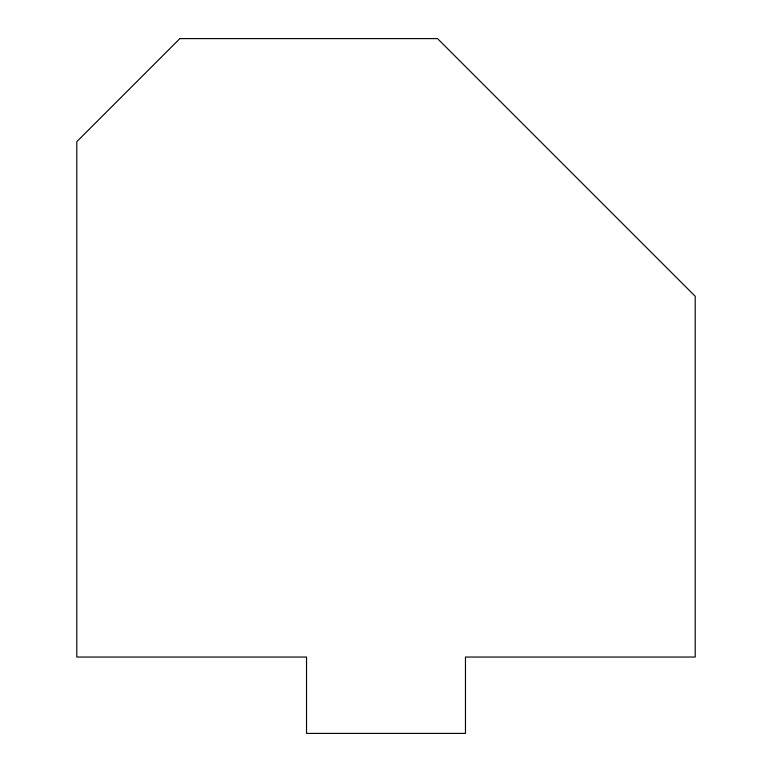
<?xml version="1.0" encoding="UTF-8"?>
<svg xmlns="http://www.w3.org/2000/svg" width="772" height="772" viewBox="0 0 772 772"><rect width="100%" height="100%" fill="white"/><g stroke="black" fill="none" stroke-linecap="round" stroke-linejoin="round"><path stroke-width="1.16" d="M179.857 38.6L76.785 141.672L76.785 657.04L306.532 657.04L306.532 733.4L465.468 733.4L465.468 657.04L695.215 657.04L695.215 296.284L437.541 38.6L179.857 38.6"/></g></svg>
